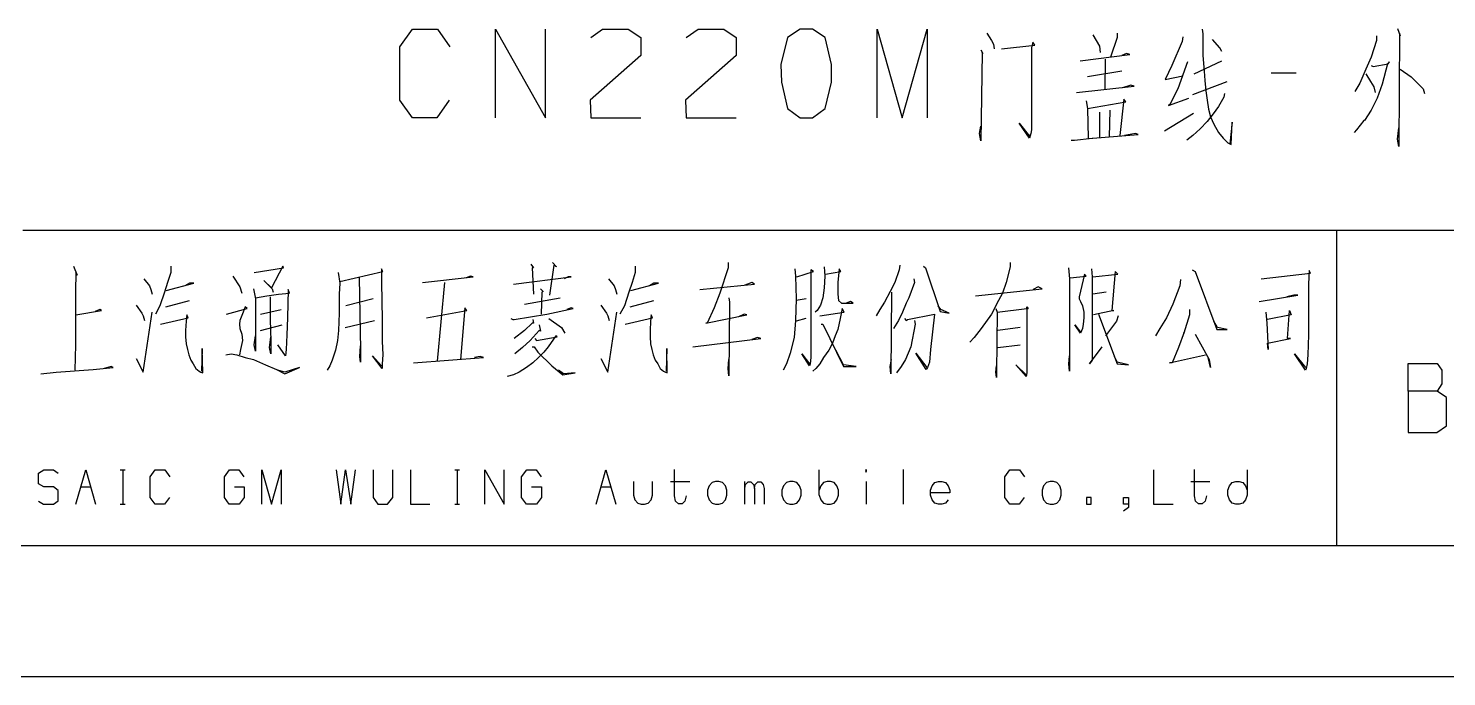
# Model space of a CAD drawing. Header units: millimetres. Extents: x 0 to 210, y 0 to 503.
# Drawn here: x 75.2 to 129.2, y 0 to 24.7 of the extents above; entities that cross this region are included whole.
import ezdxf

# ---------------------------------------------------------------- set-up
doc = ezdxf.new("R2010")
doc.units = ezdxf.units.MM
doc.layers.add('101', color=7, linetype='CONTINUOUS', true_color=0xffffff)

msp = doc.modelspace()

# ---------------------------------------------------------------- linework, layer by layer
at = {"layer": '101', "color": 72, "linetype": 'Continuous'}
for p, q in [((89.3495, 23.97845), (89.82548, 24.65168)), ((89.82548, 24.65168), (90.77742, 24.65168)), ((90.77742, 24.65168), (91.25339, 23.97845)), ((92.981, 21.28554), (92.981, 24.65168)), ((92.981, 24.65168), (94.88489, 21.28554)), ((94.88489, 21.28554), (94.88489, 24.65168)), ((96.6125, 24.33278), (97.06342, 24.65168)), ((97.06342, 24.65168), (98.04042, 24.65168)), ((98.04042, 24.65168), (98.51639, 24.33278)), ((98.51639, 24.33278), (98.51639, 23.65955)), ((100.244, 24.33278), (100.69492, 24.65168)), ((100.69492, 24.65168), (101.67191, 24.65168)), ((101.67191, 24.65168), (102.14789, 24.33278)), ((102.14789, 24.33278), (102.14789, 23.65955)), ((104.10097, 24.33278), (103.85045, 23.30522)), ((104.57693, 24.65168), (104.10097, 24.33278)), ((105.05291, 24.65168), (104.57693, 24.65168)), ((105.52888, 24.33278), (105.05291, 24.65168)), ((105.77939, 23.30522), (105.52888, 24.33278)), ((107.507, 21.28554), (107.507, 24.65168)), ((107.507, 24.65168), (108.45895, 21.28554)), ((108.45895, 21.28554), (109.4109, 24.65168)), ((109.4109, 24.65168), (109.4109, 21.28554)), ((111.68963, 24.50995), (111.86499, 24.22648)), ((115.72194, 24.43908), (115.97246, 24.01388)), ((116.64884, 24.33278), (116.39832, 23.58869)), ((116.64884, 24.50995), (116.64884, 24.33278)), ((119.15304, 24.36822), (119.12799, 24.19105)), ((119.87952, 24.65168), (119.90457, 24.47451)), ((119.90457, 24.47451), (119.90457, 23.65955)), ((126.51624, 24.40365), (126.51624, 24.22648)), ((127.31788, 24.68711), (127.41809, 24.40365)), ((127.39304, 24.50995), (127.36798, 20.18711)), ((127.41809, 24.40365), (127.39304, 24.50995)), ((89.3495, 21.95877), (89.3495, 23.97845)), ((111.46416, 23.87215), (111.53932, 23.73042)), ((111.51427, 23.76585), (111.46416, 20.39971)), ((111.53932, 23.73042), (111.51427, 23.76585)), ((111.86499, 24.22648), (111.94014, 24.08475)), ((111.94014, 24.08475), (111.96519, 23.90759)), ((112.24075, 23.90759), (113.51836, 24.04932)), ((113.44321, 24.15562), (113.39311, 23.94302)), ((113.39311, 23.94302), (113.39311, 20.82491)), ((113.51836, 24.04932), (113.44321, 24.15562)), ((115.97246, 24.01388), (115.99751, 23.76585)), ((119.12799, 24.19105), (118.72717, 23.26979)), ((120.5559, 23.94302), (120.28034, 24.26192)), ((120.63106, 23.80129), (120.5559, 23.94302)), ((126.51624, 24.22648), (126.31583, 23.58869)), ((98.51639, 23.65955), (96.58745, 21.95877)), ((102.14789, 23.65955), (100.21895, 21.95877)), ((103.85045, 23.30522), (103.8755, 22.63199)), ((105.77939, 22.63199), (105.77939, 23.30522)), ((115.24597, 23.44695), (117.12482, 23.69499)), ((116.19792, 23.51782), (116.17287, 22.34853)), ((116.99956, 23.73042), (116.8242, 23.65955)), ((117.12482, 23.69499), (116.99956, 23.73042)), ((118.72717, 23.26979), (118.47666, 22.73829)), ((119.3284, 23.41152), (118.95263, 22.38396)), ((119.5789, 22.95089), (120.63106, 23.44695)), ((119.90457, 23.65955), (119.95467, 23.05719)), ((126.31583, 23.58869), (126.11543, 23.12806)), ((126.31583, 23.26979), (126.39098, 23.23436)), ((126.39098, 23.23436), (126.96717, 23.34066)), ((126.94212, 23.34066), (126.74171, 22.56113)), ((127.01727, 23.41152), (126.94212, 23.34066)), ((126.96717, 23.34066), (127.01727, 23.41152)), ((116.8242, 23.05719), (115.52154, 22.84459)), ((118.47666, 22.73829), (119.15304, 22.88003)), ((119.95467, 23.05719), (119.97973, 22.70286)), ((119.97973, 22.70286), (120.02982, 22.3131)), ((123.46092, 22.98633), (122.50897, 22.98633)), ((126.11543, 23.12806), (125.88996, 22.59656)), ((126.11543, 22.95089), (126.29079, 22.66743)), ((127.41809, 23.12806), (127.84396, 22.84459)), ((127.84396, 22.84459), (128.29488, 22.38396)), ((103.8755, 22.63199), (104.10097, 21.63987)), ((105.52888, 21.63987), (105.77939, 22.63199)), ((115.09566, 22.24223), (117.30017, 22.49026)), ((117.17492, 22.5257), (116.84925, 22.4194)), ((117.30017, 22.49026), (117.17492, 22.5257)), ((118.95263, 22.38396), (118.65202, 21.7816)), ((119.5288, 22.17137), (120.83147, 22.66743)), ((120.02982, 22.3131), (120.07993, 21.95877)), ((120.73126, 22.2068), (120.70621, 22.06507)), ((125.88996, 22.59656), (125.68955, 22.27766)), ((126.29079, 22.66743), (126.41604, 22.45483)), ((126.41604, 22.45483), (126.46615, 22.24223)), ((126.74171, 22.56113), (126.54129, 22.02963)), ((128.29488, 22.38396), (128.34497, 22.2068)), ((89.82548, 21.28554), (89.3495, 21.95877)), ((91.22833, 21.95877), (90.75237, 21.28554)), ((96.58745, 21.95877), (96.6125, 21.28554)), ((100.21895, 21.95877), (100.244, 21.28554)), ((104.10097, 21.63987), (104.57693, 21.28554)), ((105.05291, 21.28554), (105.52888, 21.63987)), ((115.47144, 21.92333), (115.52154, 21.63987)), ((115.52154, 21.63987), (116.97451, 21.8879)), ((115.52154, 21.63987), (115.54659, 20.50601)), ((116.89935, 21.9942), (116.74905, 20.61231)), ((116.97451, 21.8879), (116.89935, 21.9942)), ((118.60191, 21.74617), (119.37849, 22.02963)), ((118.65202, 21.7816), (118.60191, 21.74617)), ((120.07993, 21.95877), (120.13004, 21.60444)), ((120.13004, 21.60444), (120.20518, 21.32097)), ((120.50581, 21.71074), (120.3054, 21.42727)), ((120.70621, 22.06507), (120.50581, 21.71074)), ((126.54129, 22.02963), (126.31583, 21.569)), ((90.75237, 21.28554), (89.82548, 21.28554)), ((96.6125, 21.28554), (98.51639, 21.28554)), ((100.244, 21.28554), (102.14789, 21.28554)), ((104.57693, 21.28554), (105.05291, 21.28554)), ((113.31796, 20.50601), (112.91713, 21.07294)), ((112.91713, 21.07294), (113.31796, 20.57688)), ((115.97246, 21.49814), (115.97246, 20.54144)), ((116.37328, 21.569), (116.34823, 20.54144)), ((118.45161, 20.78948), (119.55386, 21.4627)), ((120.07993, 21.14381), (119.80437, 20.86034)), ((120.3054, 21.42727), (120.07993, 21.14381)), ((120.20518, 21.32097), (120.33044, 21.03751)), ((121.03188, 21.10837), (120.93167, 20.29341)), ((120.98177, 20.25798), (121.03188, 21.10837)), ((126.04027, 21.17924), (125.76471, 20.82491)), ((126.06532, 21.17924), (126.04027, 21.17924)), ((126.31583, 21.569), (126.06532, 21.17924)), ((111.41406, 20.68318), (111.46416, 20.96664)), ((111.46416, 20.39971), (111.41406, 20.68318)), ((113.36806, 20.68318), (113.31796, 20.50601)), ((113.31796, 20.57688), (113.34301, 20.64774)), ((113.39311, 20.82491), (113.36806, 20.68318)), ((115.72194, 20.50601), (117.45048, 20.64774)), ((117.35028, 20.68318), (116.9244, 20.61231)), ((117.45048, 20.64774), (117.35028, 20.68318)), ((119.5288, 20.61231), (119.30334, 20.43514)), ((119.80437, 20.86034), (119.5288, 20.61231)), ((120.33044, 21.03751), (120.50581, 20.71861)), ((120.50581, 20.71861), (120.68117, 20.50601)), ((125.76471, 20.82491), (125.6645, 20.71861)), ((127.31788, 20.47058), (127.36798, 20.89577)), ((114.89526, 20.43514), (115.02052, 20.43514)), ((115.02052, 20.43514), (115.6969, 20.50601)), ((115.6969, 20.50601), (115.72194, 20.50601)), ((120.68117, 20.50601), (120.85651, 20.32885)), ((120.85651, 20.32885), (120.98177, 20.25798)), ((127.36798, 20.18711), (127.31788, 20.47058)), ((94.33128, 15.70435), (94.42884, 15.56635)), ((95.20937, 15.66985), (95.03863, 14.53135)), ((95.16059, 15.77335), (95.30694, 15.60085)), ((95.30694, 15.60085), (95.20937, 15.66985)), ((101.84206, 15.77335), (101.84206, 15.56635)), ((108.37719, 15.66985), (108.3528, 15.49735)), ((112.57163, 15.77335), (112.57163, 15.60085)), ((76.92023, 15.63535), (77.06658, 15.29035)), ((77.0178, 15.39385), (76.99341, 14.66935)), ((77.06658, 15.29035), (77.0178, 15.39385)), ((79.6024, 15.15235), (79.82192, 14.87635)), ((80.62685, 15.39385), (80.50488, 15.01435)), ((80.62685, 15.63535), (80.62685, 15.39385)), ((82.99192, 15.25585), (83.26023, 14.84185)), ((83.79684, 15.39385), (84.91885, 15.56635)), ((84.89446, 15.63535), (84.45541, 14.80735)), ((84.91885, 15.56635), (84.89446, 15.63535)), ((86.99123, 15.39385), (87.06441, 14.97985)), ((87.06441, 15.04885), (88.69863, 15.42835)), ((87.79615, 15.18685), (87.84493, 12.46135)), ((88.69863, 15.42835), (88.64985, 15.53185)), ((88.64985, 15.53185), (88.64985, 15.01435)), ((90.21001, 15.01435), (92.13694, 15.22135)), ((92.03938, 15.25585), (91.86863, 15.18685)), ((92.13694, 15.22135), (92.03938, 15.25585)), ((93.67271, 14.94535), (95.86794, 15.22135)), ((94.42884, 15.56635), (94.38006, 15.56635)), ((94.38006, 15.56635), (94.42884, 14.56585)), ((95.74598, 15.22135), (95.59963, 15.15235)), ((95.86794, 15.22135), (95.74598, 15.22135)), ((97.28175, 15.15235), (97.50127, 14.87635)), ((98.3062, 15.39385), (98.18423, 15.01435)), ((98.3062, 15.63535), (98.3062, 15.39385)), ((101.84206, 15.56635), (101.52498, 14.60035)), ((104.37788, 15.53185), (104.40228, 15.25585)), ((104.40228, 15.25585), (104.42667, 14.39335)), ((104.45106, 15.22135), (105.08524, 15.42835)), ((105.08524, 15.42835), (104.98767, 15.49735)), ((104.98767, 15.49735), (104.98767, 12.15085)), ((105.49989, 15.60085), (105.52428, 15.25585)), ((105.52428, 15.25585), (105.49989, 14.80735)), ((105.54868, 15.32485), (106.13407, 15.42835)), ((106.0609, 15.53185), (106.01212, 15.01435)), ((106.13407, 15.42835), (106.0609, 15.53185)), ((108.3528, 15.49735), (108.18206, 15.01435)), ((108.91381, 15.15235), (108.9382, 15.01435)), ((109.27968, 15.63535), (109.35285, 15.56635)), ((109.35285, 15.56635), (109.91386, 13.91035)), ((112.57163, 15.60085), (112.42529, 15.01435)), ((114.79036, 15.56635), (114.83914, 15.15235)), ((114.83914, 15.15235), (114.83914, 11.63335)), ((114.86353, 15.18685), (115.47333, 15.25585)), ((115.40015, 15.32485), (115.20502, 14.46235)), ((115.47333, 15.25585), (115.40015, 15.32485)), ((115.66846, 15.53185), (115.69285, 15.22135)), ((115.69285, 15.22135), (115.69285, 12.04735)), ((115.71724, 15.22135), (116.66851, 15.32485)), ((116.57095, 15.42835), (116.44899, 13.94485)), ((116.66851, 15.32485), (116.57095, 15.42835)), ((119.05798, 15.11785), (119.03358, 14.87635)), ((119.49703, 15.49735), (119.61899, 15.42835)), ((119.61899, 15.42835), (120.4483, 13.22035)), ((122.13041, 15.15235), (124.00856, 15.35935)), ((123.95978, 15.46285), (123.93539, 14.94535)), ((124.00856, 15.35935), (123.95978, 15.46285)), ((76.99341, 14.66935), (76.99341, 12.63385)), ((79.82192, 14.87635), (79.8707, 14.73835)), ((79.8707, 14.73835), (79.91949, 14.56585)), ((80.38293, 14.63485), (80.21219, 14.11735)), ((80.50488, 15.01435), (80.38293, 14.63485)), ((80.4561, 14.70385), (81.50494, 14.97985)), ((81.3342, 14.97985), (81.16346, 14.87635)), ((81.50494, 14.97985), (81.3342, 14.97985)), ((83.26023, 14.84185), (83.3334, 14.60035)), ((83.77245, 14.77285), (83.84563, 14.39335)), ((84.45541, 14.80735), (84.16271, 15.08335)), ((84.16271, 15.08335), (84.4798, 14.77285)), ((84.4798, 14.77285), (84.52859, 14.63485)), ((84.72372, 14.56585), (85.13837, 14.60035)), ((85.08959, 14.73835), (85.0652, 13.66885)), ((85.13837, 14.60035), (85.08959, 14.73835)), ((87.06441, 14.97985), (87.04002, 14.56585)), ((88.64985, 15.01435), (88.67424, 13.59985)), ((91.03932, 15.01435), (90.77101, 12.01285)), ((94.69715, 14.77285), (94.79472, 14.66935)), ((94.74593, 14.63485), (94.72154, 13.80685)), ((94.79472, 14.66935), (94.74593, 14.63485)), ((97.50127, 14.87635), (97.55006, 14.73835)), ((97.55006, 14.73835), (97.59884, 14.56585)), ((98.06228, 14.63485), (97.89154, 14.11735)), ((98.18423, 15.01435), (98.06228, 14.63485)), ((98.13545, 14.70385), (99.18429, 14.97985)), ((99.01355, 14.97985), (98.8428, 14.87635)), ((99.18429, 14.97985), (99.01355, 14.97985)), ((100.76884, 14.73835), (102.84212, 14.94535)), ((101.52498, 14.60035), (101.30545, 14.04835)), ((102.74455, 15.01435), (102.47625, 14.91085)), ((102.84212, 14.94535), (102.74455, 15.01435)), ((105.49989, 14.80735), (105.4511, 14.42785)), ((106.01212, 15.01435), (106.01212, 14.56585)), ((108.01132, 14.66935), (107.7918, 14.25535)), ((108.18206, 15.01435), (108.01132, 14.66935)), ((108.0601, 14.63485), (108.03571, 11.52985)), ((108.9382, 15.01435), (108.71867, 14.42785)), ((111.25449, 14.49685), (113.79121, 14.77285)), ((112.27894, 14.60035), (112.13259, 14.32435)), ((112.42529, 15.01435), (112.27894, 14.60035)), ((113.64486, 14.84185), (113.44973, 14.73835)), ((113.79121, 14.77285), (113.64486, 14.84185)), ((116.22947, 14.63485), (115.71724, 14.56585)), ((119.03358, 14.87635), (118.76528, 14.18635)), ((123.93539, 14.94535), (123.93539, 13.01335)), ((79.3097, 14.15185), (79.52923, 13.84135)), ((80.21219, 14.11735), (80.04145, 13.80685)), ((80.43171, 14.08285), (81.3342, 14.32435)), ((83.45536, 14.08285), (83.38219, 13.87585)), ((83.52853, 14.01385), (83.45536, 14.08285)), ((83.84563, 14.42785), (84.28468, 14.49685)), ((83.84563, 14.39335), (83.84563, 12.84085)), ((84.28468, 14.49685), (84.72372, 14.56585)), ((84.40663, 14.46235), (84.40663, 13.59985)), ((87.04002, 14.56585), (87.04002, 13.84135)), ((88.33276, 14.39335), (87.28393, 14.11735)), ((91.81985, 14.04835), (91.64911, 12.08185)), ((91.89302, 13.94485), (91.81985, 14.04835)), ((94.08736, 14.18635), (95.45329, 14.42785)), ((95.86794, 14.04835), (95.6972, 13.97935)), ((95.94112, 14.01385), (95.86794, 14.04835)), ((96.98905, 14.15185), (97.20858, 13.84135)), ((97.89154, 14.11735), (97.72079, 13.80685)), ((98.11106, 14.08285), (99.01355, 14.32435)), ((101.30545, 14.04835), (101.03714, 13.46185)), ((101.86646, 14.42785), (101.89085, 14.25535)), ((101.89085, 14.25535), (101.86646, 11.46085)), ((104.42667, 14.39335), (104.40228, 13.56535)), ((104.81693, 14.39335), (104.42667, 14.32435)), ((105.35354, 14.15185), (105.23158, 13.94485)), ((105.4511, 14.42785), (105.35354, 14.15185)), ((106.01212, 14.56585), (106.03651, 14.32435)), ((106.03651, 14.32435), (106.15846, 14.22085)), ((106.15846, 14.22085), (106.5975, 14.22085)), ((106.49994, 14.28985), (106.3292, 14.22085)), ((106.5975, 14.22085), (106.49994, 14.28985)), ((107.7918, 14.25535), (107.62106, 13.97935)), ((108.6211, 14.22085), (108.47475, 13.87585)), ((108.71867, 14.42785), (108.6211, 14.22085)), ((109.93826, 13.97935), (109.84068, 14.11735)), ((112.13259, 14.32435), (111.86427, 13.80685)), ((113.20582, 14.01385), (113.20582, 14.08285)), ((113.20582, 14.08285), (113.2546, 14.01385)), ((115.20502, 14.46235), (115.20502, 14.39335)), ((115.20502, 14.39335), (115.25381, 14.28985)), ((115.25381, 14.28985), (115.32698, 14.11735)), ((115.32698, 14.11735), (115.37576, 13.87585)), ((118.76528, 14.18635), (118.52137, 13.66885)), ((122.05724, 14.28985), (123.52072, 14.53135)), ((123.37437, 14.53135), (123.10607, 14.46235)), ((123.52072, 14.53135), (123.37437, 14.53135)), ((77.0178, 13.77235), (77.99346, 13.94485)), ((77.92028, 13.97935), (77.74954, 13.91035)), ((77.99346, 13.94485), (77.92028, 13.97935)), ((79.52923, 13.84135), (79.57801, 13.73785)), ((79.57801, 11.59885), (79.91949, 13.87585)), ((79.57801, 13.73785), (79.62679, 13.56535)), ((80.23658, 13.42735), (81.28542, 13.66885)), ((81.21224, 13.53085), (81.18785, 13.18585)), ((81.23663, 13.77235), (81.21224, 13.53085)), ((81.28542, 13.66885), (81.23663, 13.77235)), ((82.74801, 13.80685), (83.52853, 14.01385)), ((83.26023, 13.56535), (83.23584, 13.42735)), ((83.38219, 13.87585), (83.26023, 13.56535)), ((84.04076, 13.80685), (84.82129, 13.97935)), ((84.40663, 13.59985), (84.43102, 12.77185)), ((85.0652, 13.66885), (85.04081, 13.01335)), ((87.04002, 13.84135), (87.01562, 13.18585)), ((87.25954, 13.28935), (88.38155, 13.56535)), ((88.67424, 13.59985), (88.67424, 12.87535)), ((90.35636, 13.66885), (91.89302, 13.94485)), ((93.57514, 13.63435), (93.64832, 13.59985)), ((93.64832, 13.59985), (93.6971, 13.59985)), ((93.6971, 13.59985), (94.94106, 13.80685)), ((94.40445, 13.59985), (94.42884, 13.46185)), ((94.94106, 13.80685), (95.94112, 14.01385)), ((95.01424, 13.63435), (95.50207, 13.28935)), ((97.20858, 13.84135), (97.25736, 13.73785)), ((97.25736, 11.59885), (97.59884, 13.87585)), ((97.25736, 13.73785), (97.30614, 13.56535)), ((97.91593, 13.42735), (98.96476, 13.66885)), ((98.89159, 13.53085), (98.8672, 13.18585)), ((98.91598, 13.77235), (98.89159, 13.53085)), ((98.96476, 13.66885), (98.91598, 13.77235)), ((100.98836, 13.46185), (102.54942, 13.77235)), ((102.45186, 13.80685), (102.23232, 13.70335)), ((102.54942, 13.77235), (102.45186, 13.80685)), ((104.40228, 13.56535), (104.35349, 12.90985)), ((104.79254, 13.63435), (104.42667, 13.53085)), ((105.23158, 13.94485), (105.15841, 13.87585)), ((105.32915, 13.73785), (106.25603, 13.87585)), ((106.10968, 13.63435), (106.01212, 13.22035)), ((106.18285, 14.01385), (106.10968, 13.63435)), ((106.25603, 13.87585), (106.18285, 14.01385)), ((107.62106, 13.97935), (107.4747, 13.73785)), ((108.32841, 13.56535), (108.13328, 13.25485)), ((108.47475, 13.87585), (108.32841, 13.56535)), ((108.54793, 13.63435), (108.6211, 13.56535)), ((108.6211, 13.56535), (108.66988, 13.59985)), ((108.66988, 13.59985), (109.69433, 13.80685)), ((108.9382, 13.56535), (108.96259, 13.42735)), ((109.69433, 13.80685), (109.54798, 12.46135)), ((109.91386, 13.91035), (110.25534, 13.84135)), ((110.25534, 13.84135), (109.93826, 13.97935)), ((111.86427, 13.80685), (111.47401, 13.25485)), ((112.03503, 14.01385), (112.08381, 13.87585)), ((112.08381, 13.87585), (112.05942, 11.59885)), ((112.08381, 13.87585), (113.20582, 14.01385)), ((113.2546, 14.01385), (113.20582, 13.97935)), ((113.20582, 13.97935), (113.20582, 11.56435)), ((115.37576, 13.66885), (115.35137, 13.42735)), ((115.37576, 13.87585), (115.37576, 13.66885)), ((116.52216, 13.94485), (115.74163, 13.77235)), ((115.93676, 13.80685), (116.64412, 11.90935)), ((116.61973, 13.53085), (116.20508, 12.97885)), ((116.44899, 13.94485), (116.52216, 13.94485)), ((116.6929, 13.73785), (116.61973, 13.53085)), ((118.52137, 13.66885), (118.27746, 13.25485)), ((119.39947, 13.77235), (119.17993, 13.08235)), ((119.39947, 13.97935), (119.39947, 13.77235)), ((120.47269, 13.28935), (120.32633, 13.53085)), ((122.30115, 13.87585), (122.34993, 13.46185)), ((123.27681, 13.77235), (122.37432, 13.59985)), ((123.13046, 12.87535), (123.20364, 13.94485)), ((123.20364, 13.94485), (123.27681, 13.77235)), ((81.18785, 13.18585), (81.18785, 12.94435)), ((83.23584, 13.42735), (83.26023, 13.25485)), ((83.26023, 13.25485), (83.3334, 13.04785)), ((83.3334, 13.04785), (83.3578, 12.80635)), ((83.79684, 12.63385), (83.84563, 12.97885)), ((84.04076, 13.18585), (84.87007, 13.39285)), ((85.04081, 13.01335), (85.01642, 12.46135)), ((87.01562, 13.18585), (86.96684, 12.80635)), ((94.08736, 13.18585), (93.6971, 12.87535)), ((94.38006, 13.46185), (94.08736, 13.18585)), ((94.64837, 13.18585), (94.30688, 12.80635)), ((94.42884, 13.46185), (94.38006, 13.46185)), ((94.64837, 13.39285), (94.69715, 13.15135)), ((94.69715, 13.15135), (94.64837, 13.18585)), ((95.28255, 12.97885), (94.98985, 12.56485)), ((95.33133, 12.94435), (95.28255, 12.97885)), ((95.50207, 13.28935), (95.62402, 13.08235)), ((98.8672, 13.18585), (98.8672, 12.94435)), ((101.03714, 13.46185), (100.98836, 13.46185)), ((105.37793, 13.42735), (105.4511, 13.42735)), ((105.4511, 13.42735), (106.23164, 11.80585)), ((105.91455, 12.97885), (105.81699, 12.70285)), ((106.01212, 13.22035), (105.91455, 12.97885)), ((108.96259, 13.42735), (108.79185, 12.56485)), ((111.47401, 13.25485), (111.20571, 12.90985)), ((112.96189, 13.28935), (112.1082, 13.18585)), ((115.25381, 13.08235), (115.03429, 13.39285)), ((115.03429, 13.39285), (115.25381, 13.11685)), ((115.32698, 13.25485), (115.25381, 13.08235)), ((115.35137, 13.42735), (115.32698, 13.25485)), ((118.27746, 13.25485), (118.1067, 12.97885)), ((119.20432, 13.11685), (118.9848, 12.53035)), ((119.17993, 13.08235), (119.20432, 13.11685)), ((119.61899, 13.04785), (120.15559, 12.08185)), ((120.4483, 13.22035), (120.49709, 13.22035)), ((120.83856, 13.22035), (120.47269, 13.28935)), ((120.49709, 13.22035), (120.83856, 13.22035)), ((122.34993, 13.46185), (122.39871, 12.46135)), ((123.93539, 13.01335), (123.911, 12.25435)), ((76.99341, 12.63385), (76.96902, 11.66785)), ((81.18785, 12.94435), (81.21224, 12.66835)), ((81.21224, 12.66835), (81.26102, 12.46135)), ((81.26102, 12.46135), (81.30981, 12.25435)), ((81.82203, 12.49585), (81.79764, 11.63335)), ((81.84642, 11.56435), (81.82203, 12.49585)), ((83.28462, 12.46135), (83.23584, 12.25435)), ((83.3578, 12.80635), (83.28462, 12.46135)), ((83.84563, 12.39235), (83.79684, 12.63385)), ((83.84563, 12.84085), (83.84563, 12.39235)), ((84.38224, 12.53035), (84.43102, 12.94435)), ((84.43102, 12.28885), (84.38224, 12.53035)), ((84.43102, 12.77185), (84.43102, 12.73735)), ((84.43102, 12.73735), (84.43102, 12.28885)), ((84.99203, 12.21985), (84.69933, 12.63385)), ((85.01642, 12.46135), (84.99203, 12.21985)), ((86.89366, 12.42685), (86.77171, 12.04735)), ((86.96684, 12.80635), (86.89366, 12.42685)), ((87.82054, 12.18535), (87.84493, 12.59935)), ((87.84493, 12.46135), (87.84493, 11.97835)), ((88.67424, 12.87535), (88.67424, 12.77185)), ((88.67424, 12.77185), (88.69863, 12.25435)), ((94.01419, 12.53035), (93.72149, 12.28885)), ((94.30688, 12.80635), (94.01419, 12.53035)), ((94.38006, 12.56485), (94.42884, 12.56485)), ((94.42884, 12.56485), (94.45323, 12.56485)), ((94.45323, 12.56485), (94.59959, 12.35785)), ((94.47762, 12.87535), (94.5508, 12.80635)), ((94.5508, 12.80635), (95.33133, 12.94435)), ((94.98985, 12.56485), (94.81911, 12.35785)), ((98.8672, 12.94435), (98.89159, 12.66835)), ((98.89159, 12.66835), (98.94037, 12.46135)), ((98.94037, 12.46135), (98.98915, 12.25435)), ((99.50138, 12.49585), (99.47699, 11.63335)), ((99.52577, 11.56435), (99.50138, 12.49585)), ((100.50053, 12.56485), (103.08603, 12.87535)), ((102.96407, 12.90985), (102.74455, 12.84085)), ((103.08603, 12.87535), (102.96407, 12.90985)), ((104.35349, 12.90985), (104.20714, 12.32335)), ((105.67064, 12.42685), (105.47549, 12.15085)), ((105.81699, 12.70285), (105.67064, 12.42685)), ((106.23164, 11.87485), (105.93894, 12.42685)), ((108.79185, 12.56485), (108.59671, 12.08185)), ((109.54798, 12.46135), (109.4992, 11.97835)), ((111.20571, 12.90985), (111.03497, 12.73735)), ((112.1082, 12.53035), (112.96189, 12.63385)), ((115.59528, 11.90935), (116.08311, 12.56485)), ((118.9848, 12.53035), (118.74089, 11.94385)), ((122.37432, 12.70285), (123.25242, 12.87535)), ((122.39871, 12.46135), (122.37432, 12.70285)), ((123.25242, 12.87535), (123.13046, 12.87535)), ((79.3097, 12.11635), (79.57801, 11.59885)), ((81.30981, 12.25435), (81.38298, 12.04735)), ((81.38298, 12.04735), (81.48055, 11.90935)), ((81.48055, 11.90935), (81.57811, 11.73685)), ((82.72362, 12.25435), (82.91875, 12.28885)), ((82.91875, 12.28885), (83.13828, 12.25435)), ((83.13828, 12.25435), (83.45536, 12.15085)), ((83.45536, 12.15085), (83.77245, 12.08185)), ((83.77245, 12.08185), (84.23589, 11.87485)), ((86.77171, 12.04735), (86.67414, 11.84035)), ((87.84493, 11.97835), (87.82054, 12.18535)), ((88.67424, 11.73685), (88.30837, 12.21985)), ((88.30837, 12.21985), (88.64985, 11.84035)), ((88.69863, 12.25435), (88.67424, 11.90935)), ((88.67424, 11.90935), (88.67424, 11.73685)), ((89.86853, 11.94385), (92.52721, 12.15085)), ((92.40524, 12.18535), (92.18572, 12.15085)), ((92.52721, 12.15085), (92.40524, 12.18535)), ((94.40445, 11.94385), (94.16054, 11.77135)), ((94.62398, 12.15085), (94.40445, 11.94385)), ((94.59959, 12.35785), (95.1362, 11.84035)), ((94.81911, 12.35785), (94.62398, 12.15085)), ((96.98905, 12.11635), (97.25736, 11.59885)), ((98.98915, 12.25435), (99.06233, 12.04735)), ((99.06233, 12.04735), (99.1599, 11.90935)), ((99.1599, 11.90935), (99.25746, 11.73685)), ((101.84206, 11.73685), (101.86646, 12.08185)), ((104.06079, 11.90935), (103.93884, 11.66785)), ((104.20714, 12.32335), (104.06079, 11.90935)), ((104.93889, 11.84035), (104.64619, 12.28885)), ((104.64619, 12.28885), (104.93889, 11.90935)), ((104.96328, 11.90935), (104.93889, 11.84035)), ((104.98767, 12.15085), (104.96328, 11.90935)), ((105.32915, 11.90935), (105.1828, 11.73685)), ((105.47549, 12.15085), (105.32915, 11.90935)), ((108.01132, 11.80585), (108.0601, 12.08185)), ((108.59671, 12.08185), (108.42597, 11.80585)), ((109.37724, 11.70235), (108.98698, 12.32335)), ((108.98698, 12.32335), (109.40163, 11.77135)), ((109.4992, 11.97835), (109.42603, 11.77135)), ((114.81475, 11.90935), (114.83914, 12.21985)), ((114.83914, 11.63335), (114.81475, 11.90935)), ((115.69285, 12.04735), (115.59528, 11.90935)), ((116.64412, 11.97835), (116.54655, 12.18535)), ((117.08316, 11.87485), (116.64412, 11.97835)), ((116.64412, 11.90935), (117.08316, 11.87485)), ((118.64333, 11.94385), (120.00925, 12.25435)), ((118.74089, 11.94385), (118.64333, 11.94385)), ((120.20438, 11.77135), (120.10681, 12.15085)), ((120.15559, 12.08185), (120.20438, 11.77135)), ((123.81343, 11.66785), (123.39877, 12.28885)), ((123.39877, 12.28885), (123.81343, 11.77135)), ((123.8866, 11.90935), (123.83782, 11.73685)), ((123.911, 12.25435), (123.8866, 11.90935)), ((127.71927, 10.87616), (127.71927, 11.92496)), ((127.71927, 11.92496), (128.83153, 11.92496)), ((128.83153, 11.92496), (129.00714, 11.67656)), ((75.67626, 11.52985), (76.26167, 11.59885)), ((76.26167, 11.59885), (77.67637, 11.70235)), ((77.67637, 11.70235), (78.4325, 11.77135)), ((78.35933, 11.80585), (78.09103, 11.73685)), ((78.4325, 11.77135), (78.35933, 11.80585)), ((81.57811, 11.73685), (81.70007, 11.63335)), ((81.70007, 11.63335), (81.77325, 11.59885)), ((81.77325, 11.59885), (81.84642, 11.56435)), ((84.23589, 11.87485), (84.65054, 11.70235)), ((84.65054, 11.70235), (84.96764, 11.52985)), ((84.96764, 11.59885), (84.69933, 11.66785)), ((84.96764, 11.52985), (85.52864, 11.77135)), ((85.52864, 11.77135), (84.96764, 11.59885)), ((86.67414, 11.84035), (86.57658, 11.66785)), ((93.67271, 11.49535), (93.42879, 11.42635)), ((93.89223, 11.59885), (93.67271, 11.49535)), ((94.16054, 11.77135), (93.89223, 11.59885)), ((95.1362, 11.84035), (95.55085, 11.49535)), ((95.57524, 11.52985), (95.38011, 11.66785)), ((95.55085, 11.49535), (96.01429, 11.56435)), ((96.01429, 11.56435), (95.57524, 11.52985)), ((99.25746, 11.73685), (99.37943, 11.63335)), ((99.37943, 11.63335), (99.4526, 11.59885)), ((99.4526, 11.59885), (99.52577, 11.56435)), ((101.86646, 11.46085), (101.84206, 11.73685)), ((105.1828, 11.73685), (105.06084, 11.63335)), ((106.71947, 11.80585), (106.23164, 11.87485)), ((106.23164, 11.80585), (106.71947, 11.80585)), ((108.03571, 11.52985), (108.01132, 11.80585)), ((108.42597, 11.80585), (108.25523, 11.56435)), ((109.42603, 11.77135), (109.37724, 11.70235)), ((112.03503, 11.59885), (112.05942, 11.84035)), ((112.05942, 11.39185), (112.03503, 11.59885)), ((112.05942, 11.59885), (112.05942, 11.39185)), ((113.18143, 11.42635), (112.79115, 11.87485)), ((112.79115, 11.87485), (113.18143, 11.49535)), ((113.20582, 11.56435), (113.18143, 11.42635)), ((123.83782, 11.73685), (123.81343, 11.66785)), ((129.00714, 11.67656), (129.00714, 11.15216)), ((128.83153, 10.87616), (127.71927, 10.87616)), ((127.71927, 10.87616), (127.71927, 9.30296)), ((129.00714, 11.15216), (128.83153, 10.87616)), ((129.18277, 10.62776), (128.83153, 10.87616)), ((129.18277, 9.55136), (129.18277, 10.62776)), ((127.71927, 9.30296), (128.81201, 9.30296)), ((128.81201, 9.30296), (129.18277, 9.55136)), ((75.59333, 7.74865), (75.78847, 7.87285)), ((75.59333, 7.34845), (75.59333, 7.74865)), ((75.78847, 7.87285), (76.15922, 7.87285)), ((76.15922, 7.87285), (76.3446, 7.74865)), ((77.01743, 6.56185), (77.38819, 7.87285)), ((77.38819, 7.87285), (77.75894, 6.56185)), ((78.70497, 7.87285), (78.89034, 7.87285)), ((78.80254, 7.87285), (78.80254, 6.56185)), ((79.84614, 7.61065), (80.03151, 7.87285)), ((79.84614, 6.82405), (79.84614, 7.61065)), ((80.03151, 7.87285), (80.40226, 7.87285)), ((80.40226, 7.87285), (80.58764, 7.61065)), ((82.66508, 7.61065), (82.86021, 7.87285)), ((82.66508, 6.82405), (82.66508, 7.61065)), ((82.86021, 7.87285), (83.2212, 7.87285)), ((83.2212, 7.87285), (83.40658, 7.61065)), ((84.08918, 6.56185), (84.08918, 7.87285)), ((84.08918, 7.87285), (84.45993, 6.56185)), ((84.45993, 6.56185), (84.83068, 7.87285)), ((84.83068, 7.87285), (84.83068, 6.56185)), ((86.91787, 7.87285), (87.0935, 6.56185)), ((87.0935, 6.56185), (87.27887, 7.87285)), ((87.27887, 7.87285), (87.474, 6.56185)), ((87.474, 6.56185), (87.65938, 7.87285)), ((88.33222, 7.87285), (88.33222, 6.82405)), ((89.07373, 6.82405), (89.07373, 7.87285)), ((89.74657, 7.87285), (89.74657, 6.56185)), ((91.4341, 7.87285), (91.61948, 7.87285)), ((91.53167, 7.87285), (91.53167, 6.56185)), ((92.57527, 6.56185), (92.57527, 7.87285)), ((92.57527, 7.87285), (93.31676, 6.56185)), ((93.31676, 6.56185), (93.31676, 7.87285)), ((93.97986, 7.61065), (94.17499, 7.87285)), ((93.97986, 6.82405), (93.97986, 7.61065)), ((94.17499, 7.87285), (94.53599, 7.87285)), ((94.53599, 7.87285), (94.72137, 7.61065)), ((96.81831, 6.56185), (97.18907, 7.87285)), ((97.18907, 7.87285), (97.55981, 6.56185)), ((99.79335, 6.87925), (99.79335, 7.88665)), ((105.30441, 6.90685), (105.30441, 7.87285)), ((107.0895, 7.88665), (107.06998, 7.84525)), ((107.06998, 7.84525), (107.0895, 7.79005)), ((107.10901, 7.84525), (107.0895, 7.88665)), ((107.0895, 7.79005), (107.10901, 7.84525)), ((108.50385, 7.88665), (108.50385, 6.56185)), ((112.37614, 7.61065), (112.56152, 7.87285)), ((112.37614, 6.82405), (112.37614, 7.61065)), ((112.56152, 7.87285), (112.93227, 7.87285)), ((112.93227, 7.87285), (113.11765, 7.61065)), ((118.03353, 7.87285), (118.03353, 6.56185)), ((119.59423, 6.87925), (119.59423, 7.88665)), ((121.59398, 7.87285), (121.59398, 7.10005)), ((75.78847, 7.22425), (75.59333, 7.34845)), ((76.15922, 7.22425), (75.78847, 7.22425)), ((76.3446, 7.08625), (76.15922, 7.22425)), ((76.3446, 6.69985), (76.3446, 7.08625)), ((77.20281, 7.22425), (77.57356, 7.22425)), ((83.04558, 7.22425), (83.41633, 7.22425)), ((83.41633, 7.22425), (83.41633, 6.82405)), ((94.36037, 7.22425), (94.73112, 7.22425)), ((94.73112, 7.22425), (94.73112, 6.82405)), ((97.00368, 7.22425), (97.37444, 7.22425)), ((98.23267, 7.43125), (98.23267, 6.90685)), ((98.9644, 6.90685), (98.9644, 7.43125)), ((99.647, 7.43125), (100.37875, 7.43125)), ((101.1199, 7.26565), (101.06136, 7.10005)), ((101.06136, 7.10005), (101.06136, 6.90685)), ((101.22722, 7.38985), (101.1199, 7.26565)), ((101.36381, 7.43125), (101.22722, 7.38985)), ((101.49065, 7.43125), (101.36381, 7.43125)), ((101.62724, 7.38985), (101.49065, 7.43125)), ((101.73457, 7.26565), (101.62724, 7.38985)), ((101.79311, 7.10005), (101.73457, 7.26565)), ((101.79311, 6.90685), (101.79311, 7.10005)), ((102.4757, 6.56185), (102.4757, 7.43125)), ((102.4757, 7.16905), (102.50497, 7.32085)), ((102.50497, 7.32085), (102.60255, 7.41745)), ((102.60255, 7.41745), (102.70987, 7.41745)), ((102.70987, 7.41745), (102.80743, 7.32085)), ((102.80743, 7.32085), (102.84646, 7.16905)), ((102.84646, 7.16905), (102.87573, 7.32085)), ((102.84646, 7.16905), (102.84646, 6.56185)), ((102.87573, 7.32085), (102.9733, 7.41745)), ((102.9733, 7.41745), (103.09037, 7.41745)), ((103.09037, 7.41745), (103.17818, 7.32085)), ((103.17818, 7.32085), (103.21721, 7.16905)), ((103.21721, 7.16905), (103.21721, 6.56185)), ((103.94859, 7.26565), (103.89005, 7.10005)), ((103.89005, 7.10005), (103.89005, 6.90685)), ((104.05592, 7.38985), (103.94859, 7.26565)), ((104.1925, 7.43125), (104.05592, 7.38985)), ((104.31934, 7.43125), (104.1925, 7.43125)), ((104.45593, 7.38985), (104.31934, 7.43125)), ((104.56326, 7.26565), (104.45593, 7.38985)), ((104.6218, 7.10005), (104.56326, 7.26565)), ((104.6218, 6.90685), (104.6218, 7.10005)), ((105.36295, 7.26565), (105.30441, 7.10005)), ((105.47027, 7.38985), (105.36295, 7.26565)), ((105.60686, 7.43125), (105.47027, 7.38985)), ((105.7337, 7.43125), (105.60686, 7.43125)), ((105.87029, 7.38985), (105.7337, 7.43125)), ((105.97761, 7.26565), (105.87029, 7.38985)), ((106.03615, 7.10005), (105.97761, 7.26565)), ((106.03615, 6.90685), (106.03615, 7.10005)), ((107.0895, 7.43125), (107.0895, 6.56185)), ((109.54745, 7.10005), (109.60599, 7.26565)), ((109.54745, 6.90685), (109.54745, 7.10005)), ((109.60599, 7.26565), (109.71331, 7.38985)), ((109.71331, 7.38985), (109.8499, 7.43125)), ((109.8499, 7.43125), (109.97675, 7.43125)), ((109.97675, 7.43125), (110.11333, 7.38985)), ((110.11333, 7.38985), (110.22066, 7.26565)), ((110.22066, 7.26565), (110.2792, 7.10005)), ((110.2792, 7.10005), (110.2792, 7.00345)), ((113.84904, 7.26565), (113.7905, 7.10005)), ((113.7905, 7.10005), (113.7905, 6.90685)), ((113.95635, 7.38985), (113.84904, 7.26565)), ((114.09295, 7.43125), (113.95635, 7.38985)), ((114.21978, 7.43125), (114.09295, 7.43125)), ((114.35637, 7.38985), (114.21978, 7.43125)), ((114.46369, 7.26565), (114.35637, 7.38985)), ((114.52223, 7.10005), (114.46369, 7.26565)), ((114.52223, 6.90685), (114.52223, 7.10005)), ((119.44788, 7.43125), (120.17963, 7.43125)), ((120.86223, 7.10005), (120.92078, 7.26565)), ((120.86223, 6.90685), (120.86223, 7.10005)), ((120.92078, 7.26565), (121.0281, 7.38985)), ((121.0281, 7.38985), (121.16469, 7.43125)), ((121.16469, 7.43125), (121.29153, 7.43125)), ((121.29153, 7.43125), (121.42812, 7.38985)), ((121.42812, 7.38985), (121.53544, 7.26565)), ((121.53544, 7.26565), (121.59398, 7.10005)), ((121.59398, 7.10005), (121.59398, 6.90685)), ((75.59333, 6.68605), (75.77871, 6.56185)), ((75.77871, 6.56185), (76.15922, 6.56185)), ((76.15922, 6.56185), (76.3446, 6.69985)), ((78.70497, 6.56185), (78.89034, 6.56185)), ((80.03151, 6.56185), (79.84614, 6.82405)), ((80.39251, 6.56185), (80.03151, 6.56185)), ((80.57788, 6.82405), (80.39251, 6.56185)), ((82.85045, 6.56185), (82.66508, 6.82405)), ((83.23096, 6.56185), (82.85045, 6.56185)), ((83.41633, 6.82405), (83.23096, 6.56185)), ((88.33222, 6.82405), (88.50784, 6.56185)), ((88.50784, 6.56185), (88.8786, 6.56185)), ((88.8786, 6.56185), (89.07373, 6.82405)), ((89.74657, 6.56185), (90.48807, 6.56185)), ((91.4341, 6.56185), (91.61948, 6.56185)), ((94.16523, 6.56185), (93.97986, 6.82405)), ((94.54575, 6.56185), (94.16523, 6.56185)), ((94.73112, 6.82405), (94.54575, 6.56185)), ((98.23267, 6.90685), (98.2912, 6.72745)), ((98.2912, 6.72745), (98.39852, 6.60325)), ((98.39852, 6.60325), (98.53512, 6.56185)), ((98.53512, 6.56185), (98.66195, 6.56185)), ((98.66195, 6.56185), (98.79854, 6.60325)), ((98.79854, 6.60325), (98.90586, 6.72745)), ((98.90586, 6.72745), (98.9644, 6.90685)), ((99.83239, 6.68605), (99.79335, 6.87925)), ((99.94947, 6.57565), (99.83239, 6.68605)), ((100.08606, 6.57565), (99.94947, 6.57565)), ((100.19338, 6.68605), (100.08606, 6.57565)), ((100.24216, 6.87925), (100.19338, 6.68605)), ((101.06136, 6.90685), (101.1199, 6.72745)), ((101.1199, 6.72745), (101.22722, 6.60325)), ((101.22722, 6.60325), (101.36381, 6.56185)), ((101.36381, 6.56185), (101.49065, 6.56185)), ((101.49065, 6.56185), (101.62724, 6.60325)), ((101.62724, 6.60325), (101.73457, 6.72745)), ((101.73457, 6.72745), (101.79311, 6.90685)), ((103.89005, 6.90685), (103.94859, 6.72745)), ((103.94859, 6.72745), (104.05592, 6.60325)), ((104.05592, 6.60325), (104.1925, 6.56185)), ((104.1925, 6.56185), (104.31934, 6.56185)), ((104.31934, 6.56185), (104.45593, 6.60325)), ((104.45593, 6.60325), (104.56326, 6.72745)), ((104.56326, 6.72745), (104.6218, 6.90685)), ((105.30441, 6.90685), (105.36295, 6.72745)), ((105.36295, 6.72745), (105.47027, 6.60325)), ((105.47027, 6.60325), (105.60686, 6.56185)), ((105.60686, 6.56185), (105.7337, 6.56185)), ((105.7337, 6.56185), (105.87029, 6.60325)), ((105.87029, 6.60325), (105.97761, 6.72745)), ((105.97761, 6.72745), (106.03615, 6.90685)), ((110.2792, 7.00345), (109.54745, 7.00345)), ((109.60599, 6.72745), (109.54745, 6.90685)), ((109.71331, 6.60325), (109.60599, 6.72745)), ((109.8499, 6.56185), (109.71331, 6.60325)), ((109.97675, 6.56185), (109.8499, 6.56185)), ((110.11333, 6.60325), (109.97675, 6.56185)), ((110.22066, 6.72745), (110.11333, 6.60325)), ((112.56152, 6.56185), (112.37614, 6.82405)), ((112.92252, 6.56185), (112.56152, 6.56185)), ((113.10789, 6.82405), (112.92252, 6.56185)), ((113.7905, 6.90685), (113.84904, 6.72745)), ((113.84904, 6.72745), (113.95635, 6.60325)), ((113.95635, 6.60325), (114.09295, 6.56185)), ((114.09295, 6.56185), (114.21978, 6.56185)), ((114.21978, 6.56185), (114.35637, 6.60325)), ((114.35637, 6.60325), (114.46369, 6.72745)), ((114.46369, 6.72745), (114.52223, 6.90685)), ((115.66341, 6.82405), (115.47803, 6.82405)), ((115.47803, 6.82405), (115.47803, 6.56185)), ((115.47803, 6.56185), (115.66341, 6.56185)), ((115.66341, 6.56185), (115.66341, 6.82405)), ((116.89237, 6.56185), (116.89237, 6.82405)), ((116.89237, 6.82405), (117.07774, 6.82405)), ((117.07774, 6.56185), (116.89237, 6.56185)), ((117.07774, 6.82405), (117.07774, 6.43765)), ((118.03353, 6.56185), (118.77504, 6.56185)), ((119.63326, 6.68605), (119.59423, 6.87925)), ((119.75034, 6.57565), (119.63326, 6.68605)), ((119.88693, 6.57565), (119.75034, 6.57565)), ((119.99425, 6.68605), (119.88693, 6.57565)), ((120.04303, 6.87925), (119.99425, 6.68605)), ((120.92078, 6.72745), (120.86223, 6.90685)), ((121.0281, 6.60325), (120.92078, 6.72745)), ((121.16469, 6.56185), (121.0281, 6.60325)), ((121.29153, 6.56185), (121.16469, 6.56185)), ((121.42812, 6.60325), (121.29153, 6.56185)), ((121.53544, 6.72745), (121.42812, 6.60325)), ((121.59398, 6.90685), (121.53544, 6.72745)), ((117.07774, 6.43765), (116.89237, 6.29965))]:
    msp.add_line(p, q, dxfattribs=at)
at = {"layer": '101', "color": 133, "linetype": 'Continuous'}
for p, q in [((75, 17), (184, 17)), ((125, 17), (125, 5)), ((25, 5), (205, 5)), ((25, 5), (205, 5)), ((0, 0), (210, 0))]:
    msp.add_line(p, q, dxfattribs=at)

doc.saveas('drawing.dxf')
